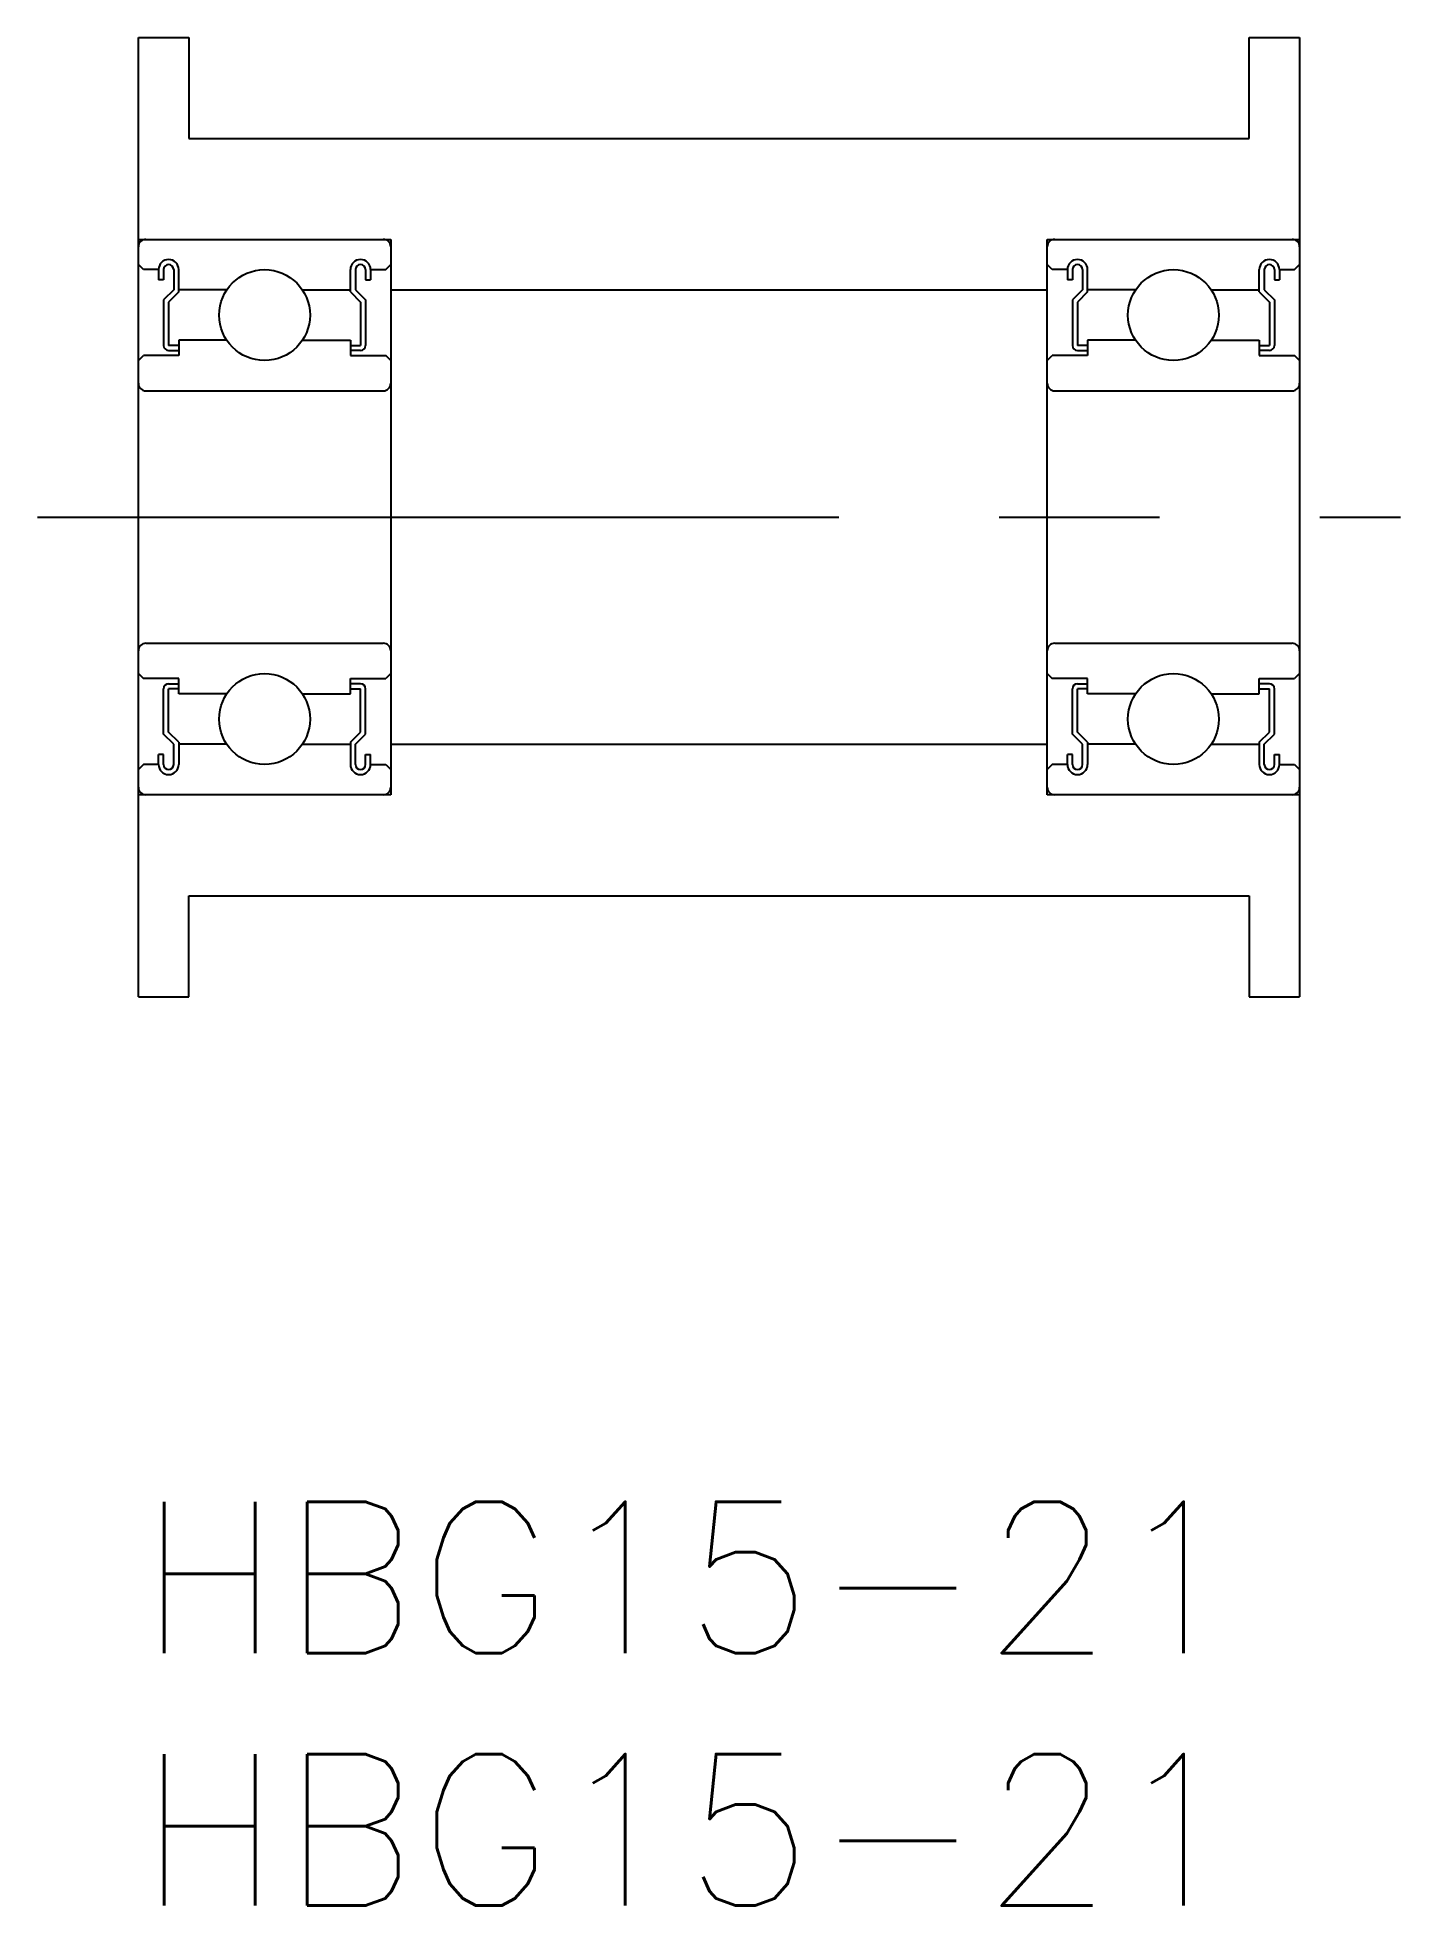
# Model space of a CAD drawing. Extents: x -2 to 25, y -8 to 29.
import ezdxf

# ---------------------------------------------------------------- set-up
doc = ezdxf.new("R2010")
doc.units = 0
doc.header["$LTSCALE"] = 0.5
doc.linetypes.add('CENTER', pattern=[50.8, 31.75, -6.35, 6.35, -6.35])
for name, color, linetype in [('MSM_CENTER', 1, 'CENTER'), ('MSM_CONTINUOUS', 7, 'CONTINUOUS'), ('MSM_PART_NUMBER', 7, 'CONTINUOUS')]:
    doc.layers.add(name, color=color, linetype=linetype)
doc.styles.get("Standard").update_dxf_attribs({"font": 'txt.shx', "height": 3, "bigfont": 'bigfont.shx'})

# ---------------------------------------------------------------- blocks, each defined once
blk = doc.blocks.new('*U2')
at = {"layer": 'MSM_PART_NUMBER'}
blk.add_text('HBG15-21', height=3, dxfattribs=at).set_placement((0, -3))
blk = doc.blocks.new('*U3')
at = {"layer": 'MSM_PART_NUMBER'}
blk.add_text('HBG15-21', height=3, dxfattribs=at).set_placement((0, -8))

msp = doc.modelspace()

# ---------------------------------------------------------------- linework, layer by layer
at = {"layer": 'MSM_CENTER'}
msp.add_line((-2, 19.5), (25, 19.5), dxfattribs=at)
at = {"layer": 'MSM_CONTINUOUS'}
for p, q in [((0, 29), (1, 29)), ((0, 10), (0, 29)), ((1, 29), (1, 27)), ((22, 27), (22, 29)), ((22, 29), (23, 29)), ((23, 29), (23, 10)), ((1, 27), (22, 27)), ((0, 25), (5, 25)), ((5, 25), (5, 14)), ((18, 25), (23, 25)), ((18, 14), (18, 25)), ((0.1, 24.4), (0, 24.5)), ((4.9, 24.4), (5, 24.5)), ((18.1, 24.4), (18, 24.5)), ((22.9, 24.4), (23, 24.5)), ((0.4, 24.4), (0.1, 24.4)), ((0.4, 24.4), (0.4, 24.2)), ((0.5, 24.2), (0.4, 24.2)), ((0.5, 24.4), (0.5, 24.2)), ((0.7, 24.4), (0.7, 24)), ((0.8, 23.959), (0.8, 24.4)), ((4.2, 23.959), (4.2, 24.4)), ((4.3, 24.4), (4.3, 24)), ((4.5, 24.4), (4.5, 24.2)), ((4.5, 24.2), (4.6, 24.2)), ((4.6, 24.4), (4.6, 24.2)), ((4.6, 24.4), (4.9, 24.4)), ((18.4, 24.4), (18.1, 24.4)), ((18.4, 24.4), (18.4, 24.2)), ((18.5, 24.2), (18.4, 24.2)), ((18.5, 24.4), (18.5, 24.2)), ((18.7, 24.4), (18.7, 24)), ((18.8, 23.959), (18.8, 24.4)), ((22.2, 23.959), (22.2, 24.4)), ((22.3, 24.4), (22.3, 24)), ((22.5, 24.4), (22.5, 24.2)), ((22.5, 24.2), (22.6, 24.2)), ((22.6, 24.4), (22.6, 24.2)), ((22.6, 24.4), (22.9, 24.4)), ((0.7, 24), (0.5, 23.8)), ((0.5, 23.8), (0.5, 22.9)), ((0.8, 23.959), (0.6, 23.759)), ((0.6, 23.759), (0.6, 22.9)), ((1.752, 24), (0.8, 24)), ((3.248, 24), (4.2, 24)), ((4.2, 23.959), (4.4, 23.759)), ((4.3, 24), (4.5, 23.8)), ((4.4, 23.759), (4.4, 22.9)), ((4.5, 23.8), (4.5, 22.9)), ((5, 24), (18, 24)), ((18.7, 24), (18.5, 23.8)), ((18.5, 23.8), (18.5, 22.9)), ((18.8, 23.959), (18.6, 23.759)), ((18.6, 23.759), (18.6, 22.9)), ((19.752, 24), (18.8, 24)), ((21.248, 24), (22.2, 24)), ((22.2, 23.959), (22.4, 23.759)), ((22.3, 24), (22.5, 23.8)), ((22.4, 23.759), (22.4, 22.9)), ((22.5, 23.8), (22.5, 22.9)), ((1.752, 23), (0.8, 23)), ((0.8, 23), (0.8, 22.7)), ((3.248, 23), (4.2, 23)), ((4.2, 23), (4.2, 22.7)), ((19.752, 23), (18.8, 23)), ((18.8, 23), (18.8, 22.7)), ((21.248, 23), (22.2, 23)), ((22.2, 23), (22.2, 22.7)), ((0, 22.6), (0.1, 22.7)), ((0.8, 22.7), (0.1, 22.7)), ((0.8, 22.9), (0.6, 22.9)), ((0.6, 22.8), (0.8, 22.8)), ((4.2, 22.9), (4.4, 22.9)), ((4.4, 22.8), (4.2, 22.8)), ((4.2, 22.7), (4.9, 22.7)), ((5, 22.6), (4.9, 22.7)), ((18, 22.6), (18.1, 22.7)), ((18.8, 22.7), (18.1, 22.7)), ((18.8, 22.9), (18.6, 22.9)), ((18.6, 22.8), (18.8, 22.8)), ((22.2, 22.9), (22.4, 22.9)), ((22.4, 22.8), (22.2, 22.8)), ((22.2, 22.7), (22.9, 22.7)), ((23, 22.6), (22.9, 22.7)), ((0.15, 22), (4.85, 22)), ((18.15, 22), (22.85, 22)), ((0.15, 17), (4.85, 17)), ((18.15, 17), (22.85, 17)), ((0, 16.4), (0.1, 16.3)), ((0.8, 16.3), (0.1, 16.3)), ((0.8, 16), (0.8, 16.3)), ((4.2, 16.3), (4.9, 16.3)), ((4.2, 16), (4.2, 16.3)), ((5, 16.4), (4.9, 16.3)), ((18, 16.4), (18.1, 16.3)), ((18.8, 16.3), (18.1, 16.3)), ((18.8, 16), (18.8, 16.3)), ((22.2, 16.3), (22.9, 16.3)), ((22.2, 16), (22.2, 16.3)), ((23, 16.4), (22.9, 16.3)), ((0.5, 15.2), (0.5, 16.1)), ((0.6, 16.2), (0.8, 16.2)), ((0.6, 15.241), (0.6, 16.1)), ((0.8, 16.1), (0.6, 16.1)), ((1.752, 16), (0.8, 16)), ((3.248, 16), (4.2, 16)), ((4.4, 16.2), (4.2, 16.2)), ((4.2, 16.1), (4.4, 16.1)), ((4.4, 15.241), (4.4, 16.1)), ((4.5, 15.2), (4.5, 16.1)), ((18.5, 15.2), (18.5, 16.1)), ((18.6, 16.2), (18.8, 16.2)), ((18.6, 15.241), (18.6, 16.1)), ((18.8, 16.1), (18.6, 16.1)), ((19.752, 16), (18.8, 16)), ((21.248, 16), (22.2, 16)), ((22.4, 16.2), (22.2, 16.2)), ((22.2, 16.1), (22.4, 16.1)), ((22.4, 15.241), (22.4, 16.1)), ((22.5, 15.2), (22.5, 16.1)), ((0.7, 15), (0.5, 15.2)), ((0.8, 15.041), (0.6, 15.241)), ((4.2, 15.041), (4.4, 15.241)), ((4.3, 15), (4.5, 15.2)), ((18.7, 15), (18.5, 15.2)), ((18.8, 15.041), (18.6, 15.241)), ((22.2, 15.041), (22.4, 15.241)), ((22.3, 15), (22.5, 15.2)), ((0.7, 14.6), (0.7, 15)), ((0.8, 15.041), (0.8, 14.6)), ((1.752, 15), (0.8, 15)), ((3.248, 15), (4.2, 15)), ((4.2, 15.041), (4.2, 14.6)), ((4.3, 14.6), (4.3, 15)), ((5, 15), (18, 15)), ((18.7, 14.6), (18.7, 15)), ((18.8, 15.041), (18.8, 14.6)), ((19.752, 15), (18.8, 15)), ((21.248, 15), (22.2, 15)), ((22.2, 15.041), (22.2, 14.6)), ((22.3, 14.6), (22.3, 15)), ((0.1, 14.6), (0, 14.5)), ((0.4, 14.6), (0.1, 14.6)), ((0.4, 14.6), (0.4, 14.8)), ((0.5, 14.8), (0.4, 14.8)), ((0.5, 14.6), (0.5, 14.8)), ((4.5, 14.6), (4.5, 14.8)), ((4.5, 14.8), (4.6, 14.8)), ((4.6, 14.6), (4.6, 14.8)), ((4.6, 14.6), (4.9, 14.6)), ((4.9, 14.6), (5, 14.5)), ((18.1, 14.6), (18, 14.5)), ((18.4, 14.6), (18.1, 14.6)), ((18.4, 14.6), (18.4, 14.8)), ((18.5, 14.8), (18.4, 14.8)), ((18.5, 14.6), (18.5, 14.8)), ((22.5, 14.6), (22.5, 14.8)), ((22.5, 14.8), (22.6, 14.8)), ((22.6, 14.6), (22.6, 14.8)), ((22.6, 14.6), (22.9, 14.6)), ((22.9, 14.6), (23, 14.5)), ((5, 14), (0, 14)), ((23, 14), (18, 14)), ((1, 12), (22, 12)), ((1, 10), (1, 12)), ((22, 12), (22, 10)), ((0, 10), (1, 10)), ((22, 10), (23, 10))]:
    msp.add_line(p, q, dxfattribs=at)
for centre in [(2.5, 23.5), (20.5, 23.5), (2.5, 15.5), (20.5, 15.5)]:
    msp.add_circle(centre, 0.9, dxfattribs=at)
for centre, radius, start, end in [((0.15, 24.85), 0.15, 90, 180), ((4.85, 24.85), 0.15, 0, 90), ((18.15, 24.85), 0.15, 90, 180), ((22.85, 24.85), 0.15, 0, 90), ((0.6, 24.4), 0.2, 0, 180), ((0.6, 24.4), 0.1, 0, 180), ((4.4, 24.4), 0.2, 0, 180), ((4.4, 24.4), 0.1, 0, 180), ((18.6, 24.4), 0.2, 0, 180), ((18.6, 24.4), 0.1, 0, 180), ((22.4, 24.4), 0.2, 0, 180), ((22.4, 24.4), 0.1, 0, 180), ((0.6, 22.9), 0.1, 180, 270), ((4.4, 22.9), 0.1, 270, 0), ((18.6, 22.9), 0.1, 180, 270), ((22.4, 22.9), 0.1, 270, 0), ((0.15, 22.15), 0.15, 180, 270), ((4.85, 22.15), 0.15, 270, 0), ((18.15, 22.15), 0.15, 180, 270), ((22.85, 22.15), 0.15, 270, 0), ((0.15, 16.85), 0.15, 90, 180), ((4.85, 16.85), 0.15, 0, 90), ((18.15, 16.85), 0.15, 90, 180), ((22.85, 16.85), 0.15, 0, 90), ((0.6, 16.1), 0.1, 90, 180), ((4.4, 16.1), 0.1, 360, 90), ((18.6, 16.1), 0.1, 90, 180), ((22.4, 16.1), 0.1, 360, 90), ((0.6, 14.6), 0.2, 180, 0), ((0.6, 14.6), 0.1, 180, 0), ((4.4, 14.6), 0.2, 180, 0), ((4.4, 14.6), 0.1, 180, 0), ((18.6, 14.6), 0.2, 180, 0), ((18.6, 14.6), 0.1, 180, 0), ((22.4, 14.6), 0.2, 180, 0), ((22.4, 14.6), 0.1, 180, 0), ((0.15, 14.15), 0.15, 180, 270), ((4.85, 14.15), 0.15, 270, 0), ((18.15, 14.15), 0.15, 180, 270), ((22.85, 14.15), 0.15, 270, 0)]:
    msp.add_arc(centre, radius, start, end, dxfattribs=at)

# ---------------------------------------------------------------- block references
for name in ['*U2', '*U3']:
    msp.add_blockref(name, (0, 0), dxfattribs=at)

doc.saveas('drawing.dxf')
